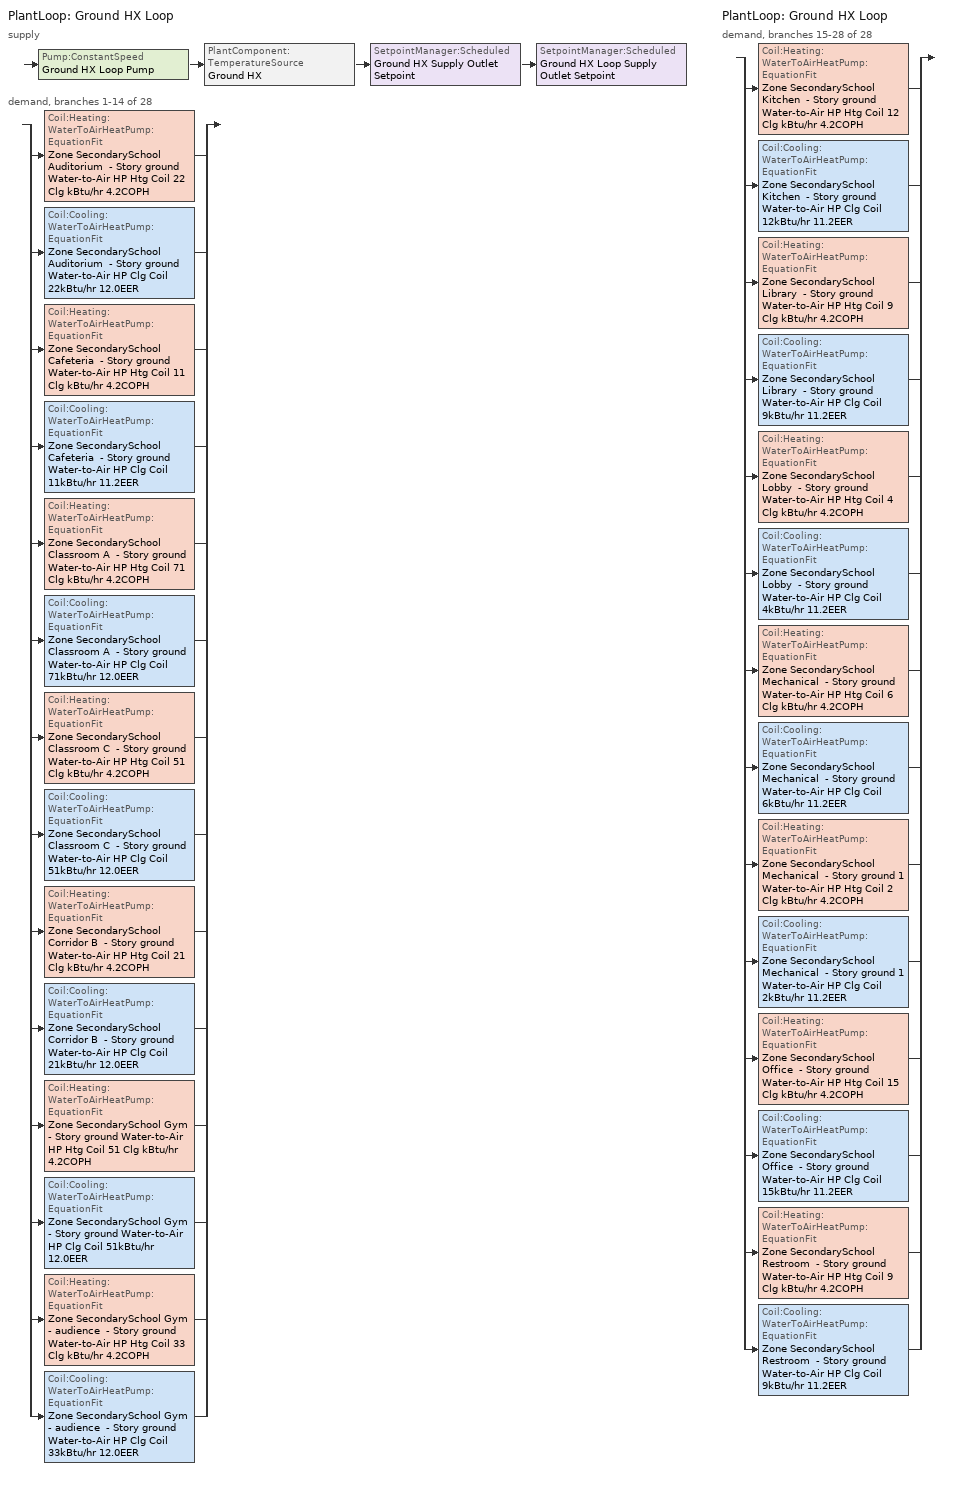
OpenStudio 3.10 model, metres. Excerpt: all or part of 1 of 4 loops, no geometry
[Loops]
PlantLoop 'Ground HX Loop'
 supply: Pump:ConstantSpeed 'Ground HX Loop Pump' > PlantComponent:TemperatureSource 'Ground HX' > SetpointManager:Scheduled 'Ground HX Supply Outlet Setpoint' > SetpointManager:Scheduled 'Ground HX Loop Supply Outlet Setpoint'
 demand, branches 1-14 of 28: split
  | Coil:Heating:WaterToAirHeatPump:EquationFit 'Zone SecondarySchool Auditorium  - Story ground Water-to-Air HP Htg Coil 22 Clg kBtu/hr 4.2COPH'
  | Coil:Cooling:WaterToAirHeatPump:EquationFit 'Zone SecondarySchool Auditorium  - Story ground Water-to-Air HP Clg Coil 22kBtu/hr 12.0EER'
  | Coil:Heating:WaterToAirHeatPump:EquationFit 'Zone SecondarySchool Cafeteria  - Story ground Water-to-Air HP Htg Coil 11 Clg kBtu/hr 4.2COPH'
  | Coil:Cooling:WaterToAirHeatPump:EquationFit 'Zone SecondarySchool Cafeteria  - Story ground Water-to-Air HP Clg Coil 11kBtu/hr 11.2EER'
  | Coil:Heating:WaterToAirHeatPump:EquationFit 'Zone SecondarySchool Classroom A  - Story ground Water-to-Air HP Htg Coil 71 Clg kBtu/hr 4.2COPH'
  | Coil:Cooling:WaterToAirHeatPump:EquationFit 'Zone SecondarySchool Classroom A  - Story ground Water-to-Air HP Clg Coil 71kBtu/hr 12.0EER'
  | Coil:Heating:WaterToAirHeatPump:EquationFit 'Zone SecondarySchool Classroom C  - Story ground Water-to-Air HP Htg Coil 51 Clg kBtu/hr 4.2COPH'
  | Coil:Cooling:WaterToAirHeatPump:EquationFit 'Zone SecondarySchool Classroom C  - Story ground Water-to-Air HP Clg Coil 51kBtu/hr 12.0EER'
  | Coil:Heating:WaterToAirHeatPump:EquationFit 'Zone SecondarySchool Corridor B  - Story ground Water-to-Air HP Htg Coil 21 Clg kBtu/hr 4.2COPH'
  | Coil:Cooling:WaterToAirHeatPump:EquationFit 'Zone SecondarySchool Corridor B  - Story ground Water-to-Air HP Clg Coil 21kBtu/hr 12.0EER'
  | Coil:Heating:WaterToAirHeatPump:EquationFit 'Zone SecondarySchool Gym  - Story ground Water-to-Air HP Htg Coil 51 Clg kBtu/hr 4.2COPH'
  | Coil:Cooling:WaterToAirHeatPump:EquationFit 'Zone SecondarySchool Gym  - Story ground Water-to-Air HP Clg Coil 51kBtu/hr 12.0EER'
  | Coil:Heating:WaterToAirHeatPump:EquationFit 'Zone SecondarySchool Gym - audience  - Story ground Water-to-Air HP Htg Coil 33 Clg kBtu/hr 4.2COPH'
  | Coil:Cooling:WaterToAirHeatPump:EquationFit 'Zone SecondarySchool Gym - audience  - Story ground Water-to-Air HP Clg Coil 33kBtu/hr 12.0EER'
PlantLoop 'Ground HX Loop'
 demand, branches 15-28 of 28: split
  | Coil:Heating:WaterToAirHeatPump:EquationFit 'Zone SecondarySchool Kitchen  - Story ground Water-to-Air HP Htg Coil 12 Clg kBtu/hr 4.2COPH'
  | Coil:Cooling:WaterToAirHeatPump:EquationFit 'Zone SecondarySchool Kitchen  - Story ground Water-to-Air HP Clg Coil 12kBtu/hr 11.2EER'
  | Coil:Heating:WaterToAirHeatPump:EquationFit 'Zone SecondarySchool Library  - Story ground Water-to-Air HP Htg Coil 9 Clg kBtu/hr 4.2COPH'
  | Coil:Cooling:WaterToAirHeatPump:EquationFit 'Zone SecondarySchool Library  - Story ground Water-to-Air HP Clg Coil 9kBtu/hr 11.2EER'
  | Coil:Heating:WaterToAirHeatPump:EquationFit 'Zone SecondarySchool Lobby  - Story ground Water-to-Air HP Htg Coil 4 Clg kBtu/hr 4.2COPH'
  | Coil:Cooling:WaterToAirHeatPump:EquationFit 'Zone SecondarySchool Lobby  - Story ground Water-to-Air HP Clg Coil 4kBtu/hr 11.2EER'
  | Coil:Heating:WaterToAirHeatPump:EquationFit 'Zone SecondarySchool Mechanical  - Story ground Water-to-Air HP Htg Coil 6 Clg kBtu/hr 4.2COPH'
  | Coil:Cooling:WaterToAirHeatPump:EquationFit 'Zone SecondarySchool Mechanical  - Story ground Water-to-Air HP Clg Coil 6kBtu/hr 11.2EER'
  | Coil:Heating:WaterToAirHeatPump:EquationFit 'Zone SecondarySchool Mechanical  - Story ground 1 Water-to-Air HP Htg Coil 2 Clg kBtu/hr 4.2COPH'
  | Coil:Cooling:WaterToAirHeatPump:EquationFit 'Zone SecondarySchool Mechanical  - Story ground 1 Water-to-Air HP Clg Coil 2kBtu/hr 11.2EER'
  | Coil:Heating:WaterToAirHeatPump:EquationFit 'Zone SecondarySchool Office  - Story ground Water-to-Air HP Htg Coil 15 Clg kBtu/hr 4.2COPH'
  | Coil:Cooling:WaterToAirHeatPump:EquationFit 'Zone SecondarySchool Office  - Story ground Water-to-Air HP Clg Coil 15kBtu/hr 11.2EER'
  | Coil:Heating:WaterToAirHeatPump:EquationFit 'Zone SecondarySchool Restroom  - Story ground Water-to-Air HP Htg Coil 9 Clg kBtu/hr 4.2COPH'
  | Coil:Cooling:WaterToAirHeatPump:EquationFit 'Zone SecondarySchool Restroom  - Story ground Water-to-Air HP Clg Coil 9kBtu/hr 11.2EER'
[PlantLoop]
Ground HX Loop: Glycol Concentration=0; Maximum Loop Temperature {C}=80; Minimum Loop Temperature {C}=5; Maximum Loop Flow Rate {m3/s}=0.00376427; Plant Loop Volume {m3}=0.451713; Load Distribution Scheme=Optimal
[Sizing:Plant]
Ground HX Loop: Loop Type=Heating; Design Loop Exit Temperature {C}=25.5556; Loop Design Temperature Difference {deltaC}=6.66667; Sizing Option=NonCoincident; Zone Timesteps in Averaging Window=1; Coincident Sizing Factor Mode=None
[SetpointManager:Scheduled] Control Variable=Temperature; Schedule=Ground HX Temp Sch
Name | Setpoint Node or NodeList
Ground HX Supply Outlet Setpoint | Ground HX Outlet Water Node
Ground HX Loop Supply Outlet Setpoint | Ground HX Loop Supply Outlet Node
[PlantComponent:TemperatureSource]
Ground HX: Design Volume Flow Rate {m3/s}=0.00376427; Temperature Specification Type=Scheduled; Source Temperature {C}=8; Source Temperature Schedule=Ground HX Temp Sch
[Coil:Heating:Electric] Availability Schedule=Always On Discrete; Efficiency=1
Name | Nominal Capacity {W}
Zone SecondarySchool Auditorium  - Story ground Supplemental Htg Coil | 6971.69
Zone SecondarySchool Cafeteria  - Story ground Supplemental Htg Coil | 3552.05
Zone SecondarySchool Classroom A  - Story ground Supplemental Htg Coil | 16157.7
Zone SecondarySchool Classroom C  - Story ground Supplemental Htg Coil | 16078.8
Zone SecondarySchool Corridor B  - Story ground Supplemental Htg Coil | 5649.92
Zone SecondarySchool Gym  - Story ground Supplemental Htg Coil | 15471.6
Zone SecondarySchool Gym - audience  - Story ground Supplemental Htg Coil | 10244.1
Zone SecondarySchool Kitchen  - Story ground Supplemental Htg Coil | 3475.93
Zone SecondarySchool Library  - Story ground Supplemental Htg Coil | 2837.75
Zone SecondarySchool Lobby  - Story ground Supplemental Htg Coil | 1488.18
Zone SecondarySchool Mechanical  - Story ground Supplemental Htg Coil | 1868.59
Zone SecondarySchool Mechanical  - Story ground 1 Supplemental Htg Coil | 610.289
Zone SecondarySchool Office  - Story ground Supplemental Htg Coil | 4764.98
Zone SecondarySchool Restroom  - Story ground Supplemental Htg Coil | 2834.41
[Pump:ConstantSpeed]
Ground HX Loop Pump: Rated Flow Rate {m3/s}=0.00376427; Rated Pump Head {Pa}=179344; Rated Power Consumption {W}=2984.52; Motor Efficiency=0.29; Fraction of Motor Inefficiencies to Fluid Stream=0; Pump Control Type=Intermittent; Design Power Sizing Method=PowerPerFlowPerPressure; Design Electric Power per Unit Flow Rate {W/(m3/s)}=348701.1; Design Shaft Power per Unit Flow Rate per Unit Head {W-s/m3-Pa}=1.28205
[Coil:Heating:WaterToAirHeatPump:EquationFit] Rated Heating Coefficient of Performance {W/W}=4.2; Rated Entering Water Temperature {C}=20; Rated Entering Air Dry-Bulb Temperature {C}=20; Ratio of Rated Heating Capacity to Rated Cooling Capacity=1; Heating Capacity Curve=Water to Air Heat Pump Heating Capacity Curve; Heating Power Consumption Curve=Water to Air Heat Pump Heating Power Consumption Curve; Part Load Fraction Correlation Curve=Water to Air Heat Pump Part Load Fraction Correlation Curve
Name | Rated Air Flow Rate {m3/s} | Rated Water Flow Rate {m3/s} | Rated Heating Capacity {W}
Zone SecondarySchool Auditorium  - Story ground Water-to-Air HP Htg Coil 22 Clg kBtu/hr 4.2COPH | 0.64369 | 0.000254531 | 7069.05
Zone SecondarySchool Cafeteria  - Story ground Water-to-Air HP Htg Coil 11 Clg kBtu/hr 4.2COPH | 0.378547 | 0.000149114 | 4141.32
Zone SecondarySchool Classroom A  - Story ground Water-to-Air HP Htg Coil 71 Clg kBtu/hr 4.2COPH | 2.2856 | 0.000833182 | 23139.8
Zone SecondarySchool Classroom C  - Story ground Water-to-Air HP Htg Coil 51 Clg kBtu/hr 4.2COPH | 1.72191 | 0.000662507 | 18399.7
Zone SecondarySchool Corridor B  - Story ground Water-to-Air HP Htg Coil 21 Clg kBtu/hr 4.2COPH | 0.604459 | 0.000233251 | 6478.05
Zone SecondarySchool Gym  - Story ground Water-to-Air HP Htg Coil 51 Clg kBtu/hr 4.2COPH | 1.35031 | 0.00055102 | 15303.4
Zone SecondarySchool Gym - audience  - Story ground Water-to-Air HP Htg Coil 33 Clg kBtu/hr 4.2COPH | 0.838638 | 0.000339276 | 9422.64
Zone SecondarySchool Kitchen  - Story ground Water-to-Air HP Htg Coil 12 Clg kBtu/hr 4.2COPH | 0.142726 | 0.000108723 | 3019.55
Zone SecondarySchool Library  - Story ground Water-to-Air HP Htg Coil 9 Clg kBtu/hr 4.2COPH | 0.257832 | 0.000104456 | 2901.04
Zone SecondarySchool Lobby  - Story ground Water-to-Air HP Htg Coil 4 Clg kBtu/hr 4.2COPH | 0.145341 | 5.45658e-05 | 1515.45
Zone SecondarySchool Mechanical  - Story ground Water-to-Air HP Htg Coil 6 Clg kBtu/hr 4.2COPH | 0.170839 | 6.12057e-05 | 1699.85
Zone SecondarySchool Mechanical  - Story ground 1 Water-to-Air HP Htg Coil 2 Clg kBtu/hr 4.2COPH | 0.0708178 | 2.50159e-05 | 694.761
Zone SecondarySchool Office  - Story ground Water-to-Air HP Htg Coil 15 Clg kBtu/hr 4.2COPH | 0.372345 | 0.00028374 | 7880.25
Zone SecondarySchool Restroom  - Story ground Water-to-Air HP Htg Coil 9 Clg kBtu/hr 4.2COPH | 0.254243 | 0.000103683 | 2879.58
[Coil:Cooling:WaterToAirHeatPump:EquationFit] Rated Entering Water Temperature {C}=30; Rated Entering Air Dry-Bulb Temperature {C}=27; Rated Entering Air Wet-Bulb Temperature {C}=19; Total Cooling Capacity Curve=Water to Air Heat Pump Total Cooling Capacity Curve; Sensible Cooling Capacity Curve=Water to Air Heat Pump Sensible Cooling Capacity Curve; Cooling Power Consumption Curve=Water to Air Heat Pump Cooling Power Consumption Curve; Part Load Fraction Correlation Curve=Water to Air Heat Pump Part Load Fraction Correlation Curve; Maximum Cycling Rate {cycles/hr}=2.5; Latent Capacity Time Constant {s}=60; Fan Delay Time {s}=60
Name | Rated Air Flow Rate {m3/s} | Rated Water Flow Rate {m3/s} | Rated Total Cooling Capacity {W} | Rated Sensible Cooling Capacity {W} | Rated Cooling Coefficient of Performance {W/W}
Zone SecondarySchool Auditorium  - Story ground Water-to-Air HP Clg Coil 22kBtu/hr 12.0EER | 0.64369 | 0.000254531 | 7465.01 | 5946.67 | 4.13279
Zone SecondarySchool Cafeteria  - Story ground Water-to-Air HP Clg Coil 11kBtu/hr 11.2EER | 0.378547 | 0.000149114 | 4373.29 | 3492.4 | 3.86636
Zone SecondarySchool Classroom A  - Story ground Water-to-Air HP Clg Coil 71kBtu/hr 12.0EER | 2.2856 | 0.000833182 | 24435.9 | 20587.5 | 4.13279
Zone SecondarySchool Classroom C  - Story ground Water-to-Air HP Clg Coil 51kBtu/hr 12.0EER | 1.72191 | 0.000662507 | 19430.3 | 15767.6 | 4.13279
Zone SecondarySchool Corridor B  - Story ground Water-to-Air HP Clg Coil 21kBtu/hr 12.0EER | 0.604459 | 0.000233251 | 6840.91 | 5541.26 | 4.13279
Zone SecondarySchool Gym  - Story ground Water-to-Air HP Clg Coil 51kBtu/hr 12.0EER | 1.35031 | 0.00055102 | 16160.6 | 12606.5 | 4.13279
Zone SecondarySchool Gym - audience  - Story ground Water-to-Air HP Clg Coil 33kBtu/hr 12.0EER | 0.838638 | 0.000339276 | 9950.43 | 7806.78 | 4.13279
Zone SecondarySchool Kitchen  - Story ground Water-to-Air HP Clg Coil 12kBtu/hr 11.2EER | 0.142726 | 0.000108723 | 3188.69 | 2779.59 | 3.86636
Zone SecondarySchool Library  - Story ground Water-to-Air HP Clg Coil 9kBtu/hr 11.2EER | 0.257832 | 0.000104456 | 3063.54 | 2401.52 | 3.86636
Zone SecondarySchool Lobby  - Story ground Water-to-Air HP Clg Coil 4kBtu/hr 11.2EER | 0.145341 | 5.45658e-05 | 1600.33 | 1320.89 | 3.86636
Zone SecondarySchool Mechanical  - Story ground Water-to-Air HP Clg Coil 6kBtu/hr 11.2EER | 0.170839 | 6.12057e-05 | 1795.07 | 1531.21 | 3.86636
Zone SecondarySchool Mechanical  - Story ground 1 Water-to-Air HP Clg Coil 2kBtu/hr 11.2EER | 0.0708178 | 2.50159e-05 | 733.677 | 632.183 | 3.86636
Zone SecondarySchool Office  - Story ground Water-to-Air HP Clg Coil 15kBtu/hr 11.2EER | 0.372345 | 0.00028374 | 8321.65 | 6790.19 | 3.86636
Zone SecondarySchool Restroom  - Story ground Water-to-Air HP Clg Coil 9kBtu/hr 11.2EER | 0.254243 | 0.000103683 | 3040.88 | 2373.05 | 3.86636
[Fan:OnOff] Availability Schedule=Always On Discrete; Fan Total Efficiency=0.387075; Pressure Rise {Pa}=331.288; Motor Efficiency=0.703774; Motor In Airstream Fraction=1
Name | Maximum Flow Rate {m3/s} | Fan Power Ratio Function of Speed Ratio Curve | Fan Efficiency Ratio Function of Speed Ratio Curve
Zone SecondarySchool Auditorium  - Story ground WSHP Fan | 0.64369 | Fan On Off Power Curve | Fan On Off Efficiency Curve
Zone SecondarySchool Cafeteria  - Story ground WSHP Fan | 0.378547 | Fan On Off Power Curve 1 | Fan On Off Efficiency Curve 1
Zone SecondarySchool Classroom A  - Story ground WSHP Fan | 2.2856 | Fan On Off Power Curve 2 | Fan On Off Efficiency Curve 2
Zone SecondarySchool Classroom C  - Story ground WSHP Fan | 1.72191 | Fan On Off Power Curve 3 | Fan On Off Efficiency Curve 3
Zone SecondarySchool Corridor B  - Story ground WSHP Fan | 0.604459 | Fan On Off Power Curve 4 | Fan On Off Efficiency Curve 4
Zone SecondarySchool Gym  - Story ground WSHP Fan | 1.35031 | Fan On Off Power Curve 5 | Fan On Off Efficiency Curve 5
Zone SecondarySchool Gym - audience  - Story ground WSHP Fan | 0.838638 | Fan On Off Power Curve 6 | Fan On Off Efficiency Curve 6
Zone SecondarySchool Kitchen  - Story ground WSHP Fan | 0.142726 | Fan On Off Power Curve 7 | Fan On Off Efficiency Curve 7
Zone SecondarySchool Library  - Story ground WSHP Fan | 0.257832 | Fan On Off Power Curve 8 | Fan On Off Efficiency Curve 8
Zone SecondarySchool Lobby  - Story ground WSHP Fan | 0.145341 | Fan On Off Power Curve 9 | Fan On Off Efficiency Curve 9
Zone SecondarySchool Mechanical  - Story ground WSHP Fan | 0.170839 | Fan On Off Power Curve 10 | Fan On Off Efficiency Curve 10
Zone SecondarySchool Mechanical  - Story ground 1 WSHP Fan | 0.0708178 | Fan On Off Power Curve 11 | Fan On Off Efficiency Curve 11
Zone SecondarySchool Office  - Story ground WSHP Fan | 0.372345 | Fan On Off Power Curve 12 | Fan On Off Efficiency Curve 12
Zone SecondarySchool Restroom  - Story ground WSHP Fan | 0.254243 | Fan On Off Power Curve 13 | Fan On Off Efficiency Curve 13
[ZoneHVAC:WaterToAirHeatPump] Availability Schedule=Always On Discrete; No Load Supply Air Flow Rate Control Set To Low Speed=Yes; Outdoor Air Flow Rate During Cooling Operation {m3/s}=0; Outdoor Air Flow Rate During Heating Operation {m3/s}=0; Outdoor Air Flow Rate When No Cooling or Heating is Needed {m3/s}=0; Maximum Supply Air Temperature from Supplemental Heater {C}=40
Name | Supply Air Flow Rate During Cooling Operation {m3/s} | Supply Air Flow Rate During Heating Operation {m3/s} | Supply Air Flow Rate When No Cooling or Heating is Needed {m3/s} | Supply Air Fan | Heating Coil | Cooling Coil | Supplemental Heating Coil
Zone SecondarySchool Auditorium  - Story ground WSHP | 0.64369 | 0.64369 | 0.64369 | Zone SecondarySchool Auditorium  - Story ground WSHP Fan | Zone SecondarySchool Auditorium  - Story ground Water-to-Air HP Htg Coil 22 Clg kBtu/hr 4.2COPH | Zone SecondarySchool Auditorium  - Story ground Water-to-Air HP Clg Coil 22kBtu/hr 12.0EER | Zone SecondarySchool Auditorium  - Story ground Supplemental Htg Coil
Zone SecondarySchool Cafeteria  - Story ground WSHP | 0.378547 | 0.378547 | 0.378547 | Zone SecondarySchool Cafeteria  - Story ground WSHP Fan | Zone SecondarySchool Cafeteria  - Story ground Water-to-Air HP Htg Coil 11 Clg kBtu/hr 4.2COPH | Zone SecondarySchool Cafeteria  - Story ground Water-to-Air HP Clg Coil 11kBtu/hr 11.2EER | Zone SecondarySchool Cafeteria  - Story ground Supplemental Htg Coil
Zone SecondarySchool Classroom A  - Story ground WSHP | 2.2856 | 2.2856 | 2.2856 | Zone SecondarySchool Classroom A  - Story ground WSHP Fan | Zone SecondarySchool Classroom A  - Story ground Water-to-Air HP Htg Coil 71 Clg kBtu/hr 4.2COPH | Zone SecondarySchool Classroom A  - Story ground Water-to-Air HP Clg Coil 71kBtu/hr 12.0EER | Zone SecondarySchool Classroom A  - Story ground Supplemental Htg Coil
Zone SecondarySchool Classroom C  - Story ground WSHP | 1.72191 | 1.72191 | 1.72191 | Zone SecondarySchool Classroom C  - Story ground WSHP Fan | Zone SecondarySchool Classroom C  - Story ground Water-to-Air HP Htg Coil 51 Clg kBtu/hr 4.2COPH | Zone SecondarySchool Classroom C  - Story ground Water-to-Air HP Clg Coil 51kBtu/hr 12.0EER | Zone SecondarySchool Classroom C  - Story ground Supplemental Htg Coil
Zone SecondarySchool Corridor B  - Story ground WSHP | 0.604459 | 0.604459 | 0.604459 | Zone SecondarySchool Corridor B  - Story ground WSHP Fan | Zone SecondarySchool Corridor B  - Story ground Water-to-Air HP Htg Coil 21 Clg kBtu/hr 4.2COPH | Zone SecondarySchool Corridor B  - Story ground Water-to-Air HP Clg Coil 21kBtu/hr 12.0EER | Zone SecondarySchool Corridor B  - Story ground Supplemental Htg Coil
Zone SecondarySchool Gym  - Story ground WSHP | 1.35031 | 1.35031 | 1.35031 | Zone SecondarySchool Gym  - Story ground WSHP Fan | Zone SecondarySchool Gym  - Story ground Water-to-Air HP Htg Coil 51 Clg kBtu/hr 4.2COPH | Zone SecondarySchool Gym  - Story ground Water-to-Air HP Clg Coil 51kBtu/hr 12.0EER | Zone SecondarySchool Gym  - Story ground Supplemental Htg Coil
Zone SecondarySchool Gym - audience  - Story ground WSHP | 0.838638 | 0.838638 | 0.838638 | Zone SecondarySchool Gym - audience  - Story ground WSHP Fan | Zone SecondarySchool Gym - audience  - Story ground Water-to-Air HP Htg Coil 33 Clg kBtu/hr 4.2COPH | Zone SecondarySchool Gym - audience  - Story ground Water-to-Air HP Clg Coil 33kBtu/hr 12.0EER | Zone SecondarySchool Gym - audience  - Story ground Supplemental Htg Coil
Zone SecondarySchool Kitchen  - Story ground WSHP | 0.142726 | 0.142726 | 0.142726 | Zone SecondarySchool Kitchen  - Story ground WSHP Fan | Zone SecondarySchool Kitchen  - Story ground Water-to-Air HP Htg Coil 12 Clg kBtu/hr 4.2COPH | Zone SecondarySchool Kitchen  - Story ground Water-to-Air HP Clg Coil 12kBtu/hr 11.2EER | Zone SecondarySchool Kitchen  - Story ground Supplemental Htg Coil
Zone SecondarySchool Library  - Story ground WSHP | 0.257832 | 0.257832 | 0.257832 | Zone SecondarySchool Library  - Story ground WSHP Fan | Zone SecondarySchool Library  - Story ground Water-to-Air HP Htg Coil 9 Clg kBtu/hr 4.2COPH | Zone SecondarySchool Library  - Story ground Water-to-Air HP Clg Coil 9kBtu/hr 11.2EER | Zone SecondarySchool Library  - Story ground Supplemental Htg Coil
Zone SecondarySchool Lobby  - Story ground WSHP | 0.145341 | 0.145341 | 0.145341 | Zone SecondarySchool Lobby  - Story ground WSHP Fan | Zone SecondarySchool Lobby  - Story ground Water-to-Air HP Htg Coil 4 Clg kBtu/hr 4.2COPH | Zone SecondarySchool Lobby  - Story ground Water-to-Air HP Clg Coil 4kBtu/hr 11.2EER | Zone SecondarySchool Lobby  - Story ground Supplemental Htg Coil
Zone SecondarySchool Mechanical  - Story ground WSHP | 0.170839 | 0.170839 | 0.170839 | Zone SecondarySchool Mechanical  - Story ground WSHP Fan | Zone SecondarySchool Mechanical  - Story ground Water-to-Air HP Htg Coil 6 Clg kBtu/hr 4.2COPH | Zone SecondarySchool Mechanical  - Story ground Water-to-Air HP Clg Coil 6kBtu/hr 11.2EER | Zone SecondarySchool Mechanical  - Story ground Supplemental Htg Coil
Zone SecondarySchool Mechanical  - Story ground 1 WSHP | 0.0708178 | 0.0708178 | 0.0708178 | Zone SecondarySchool Mechanical  - Story ground 1 WSHP Fan | Zone SecondarySchool Mechanical  - Story ground 1 Water-to-Air HP Htg Coil 2 Clg kBtu/hr 4.2COPH | Zone SecondarySchool Mechanical  - Story ground 1 Water-to-Air HP Clg Coil 2kBtu/hr 11.2EER | Zone SecondarySchool Mechanical  - Story ground 1 Supplemental Htg Coil
Zone SecondarySchool Office  - Story ground WSHP | 0.372345 | 0.372345 | 0.372345 | Zone SecondarySchool Office  - Story ground WSHP Fan | Zone SecondarySchool Office  - Story ground Water-to-Air HP Htg Coil 15 Clg kBtu/hr 4.2COPH | Zone SecondarySchool Office  - Story ground Water-to-Air HP Clg Coil 15kBtu/hr 11.2EER | Zone SecondarySchool Office  - Story ground Supplemental Htg Coil
Zone SecondarySchool Restroom  - Story ground WSHP | 0.254243 | 0.254243 | 0.254243 | Zone SecondarySchool Restroom  - Story ground WSHP Fan | Zone SecondarySchool Restroom  - Story ground Water-to-Air HP Htg Coil 9 Clg kBtu/hr 4.2COPH | Zone SecondarySchool Restroom  - Story ground Water-to-Air HP Clg Coil 9kBtu/hr 11.2EER | Zone SecondarySchool Restroom  - Story ground Supplemental Htg Coil
[Schedule:Constant]
Name | Value
Always On Discrete | 1
Ground HX Temp Sch | 24
[Curve:Linear]
Water to Air Heat Pump Part Load Fraction Correlation Curve: Coefficient1 Constant=0.833746; Coefficient2 x=0.166254; Minimum Value of x=0; Maximum Value of x=1; Minimum Curve Output=0; Maximum Curve Output=1
[Curve:QuadLinear] Minimum Value of w {BasedOnField A2}=-100; Maximum Value of w {BasedOnField A2}=100; Minimum Value of x {BasedOnField A3}=-100; Maximum Value of x {BasedOnField A3}=100; Minimum Value of y {BasedOnField A4}=0; Maximum Value of y {BasedOnField A4}=100; Minimum Value of z {BasedOnField A5}=0; Maximum Value of z {BasedOnField A5}=100
Name | Coefficient1 Constant | Coefficient2 w | Coefficient3 x | Coefficient4 y | Coefficient5 z
Water to Air Heat Pump Heating Capacity Curve | 0.237847 | -3.35824 | 3.8064 | 0.1792 | 0.128607
Water to Air Heat Pump Heating Power Consumption Curve | -3.79176 | 3.38799 | 1.50226 | -0.177654 | -0.10308
Water to Air Heat Pump Total Cooling Capacity Curve | -4.30267 | 7.18537 | -2.23947 | 0.139996 | 0.10266
Water to Air Heat Pump Cooling Power Consumption Curve | -5.67776 | 0.438988 | 5.84528 | 0.141606 | -0.168728
[Curve:QuintLinear]
Water to Air Heat Pump Sensible Cooling Capacity Curve: Coefficient1 Constant=6.00194; Coefficient2 v=22.6301; Coefficient3 w=-26.7961; Coefficient4 x=-1.72375; Coefficient5 y=0.490645; Coefficient6 z=0.0693119; Minimum Value of v {BasedOnField A2}=-100; Maximum Value of v {BasedOnField A2}=100; Minimum Value of w {BasedOnField A2}=-100; Maximum Value of w {BasedOnField A2}=100; Minimum Value of x {BasedOnField A3}=-100; Maximum Value of x {BasedOnField A3}=100; Minimum Value of y {BasedOnField A4}=0; Maximum Value of y {BasedOnField A4}=100; Minimum Value of z {BasedOnField A5}=0; Maximum Value of z {BasedOnField A5}=100
[Curve:Exponent] Coefficient1 Constant=1; Coefficient2 Constant=0; Coefficient3 Constant=0; Minimum Value of x=0; Maximum Value of x=1
Fan On Off Power Curve; Fan On Off Power Curve 1; Fan On Off Power Curve 2; Fan On Off Power Curve 3; Fan On Off Power Curve 4; Fan On Off Power Curve 5; Fan On Off Power Curve 6; Fan On Off Power Curve 7; Fan On Off Power Curve 8; Fan On Off Power Curve 9; Fan On Off Power Curve 10; Fan On Off Power Curve 11; Fan On Off Power Curve 12; Fan On Off Power Curve 13
[Curve:Cubic] Coefficient1 Constant=1; Coefficient2 x=0; Coefficient3 x**2=0; Coefficient4 x**3=0; Minimum Value of x=0; Maximum Value of x=1
Fan On Off Efficiency Curve; Fan On Off Efficiency Curve 1; Fan On Off Efficiency Curve 2; Fan On Off Efficiency Curve 3; Fan On Off Efficiency Curve 4; Fan On Off Efficiency Curve 5; Fan On Off Efficiency Curve 6; Fan On Off Efficiency Curve 7; Fan On Off Efficiency Curve 8; Fan On Off Efficiency Curve 9; Fan On Off Efficiency Curve 10; Fan On Off Efficiency Curve 11; Fan On Off Efficiency Curve 12; Fan On Off Efficiency Curve 13
